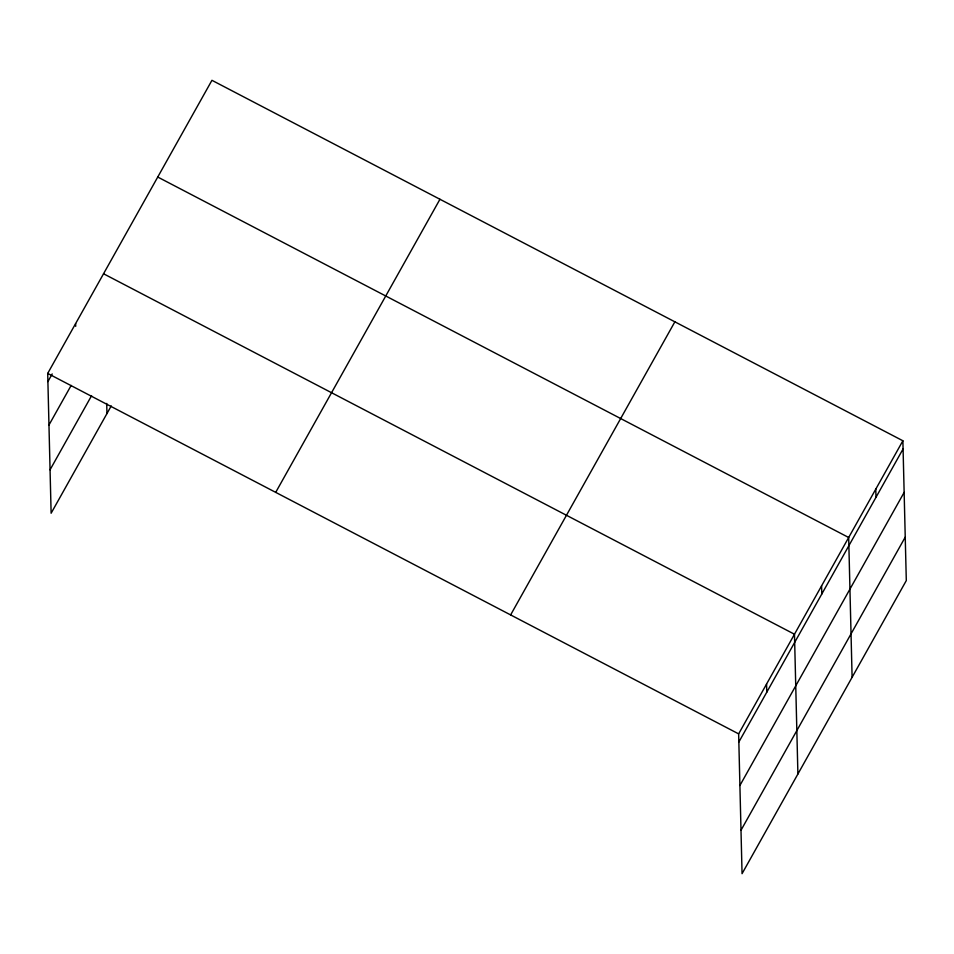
<?xml version="1.0" encoding="UTF-8"?>
<svg xmlns="http://www.w3.org/2000/svg" width="954" height="954" viewBox="0 0 954 954"><rect width="100%" height="100%" fill="white"/><g stroke="black" fill="none" stroke-linecap="round" stroke-linejoin="round"><path stroke-width="1.43" d="M111.236 405.927L51.122 513.228L47.7 373.419L211.943 80.315L902.878 440.772L906.3 580.581L742.057 873.685L738.646 733.876L902.878 440.772M47.903 381.6L52.196 373.932M48.964 425.031L71.156 385.428M50.061 469.785L91.584 395.683M275.706 492.371L439.949 199.267M510.628 614.925L674.872 321.82M738.837 742.057L903.08 448.952M739.899 785.5L904.142 492.395M740.996 830.254L905.239 537.138M157.744 177.039L848.678 537.496L852.101 677.304M103.545 273.762L794.479 634.231L797.902 774.028M47.7 373.419L738.646 733.876M875.784 489.14L875.987 497.32M821.585 585.863L821.788 594.044M766.563 684.054L766.766 692.234M106.717 403.435L106.955 413.571M75.616 323.597L75.688 326.316"/></g></svg>
